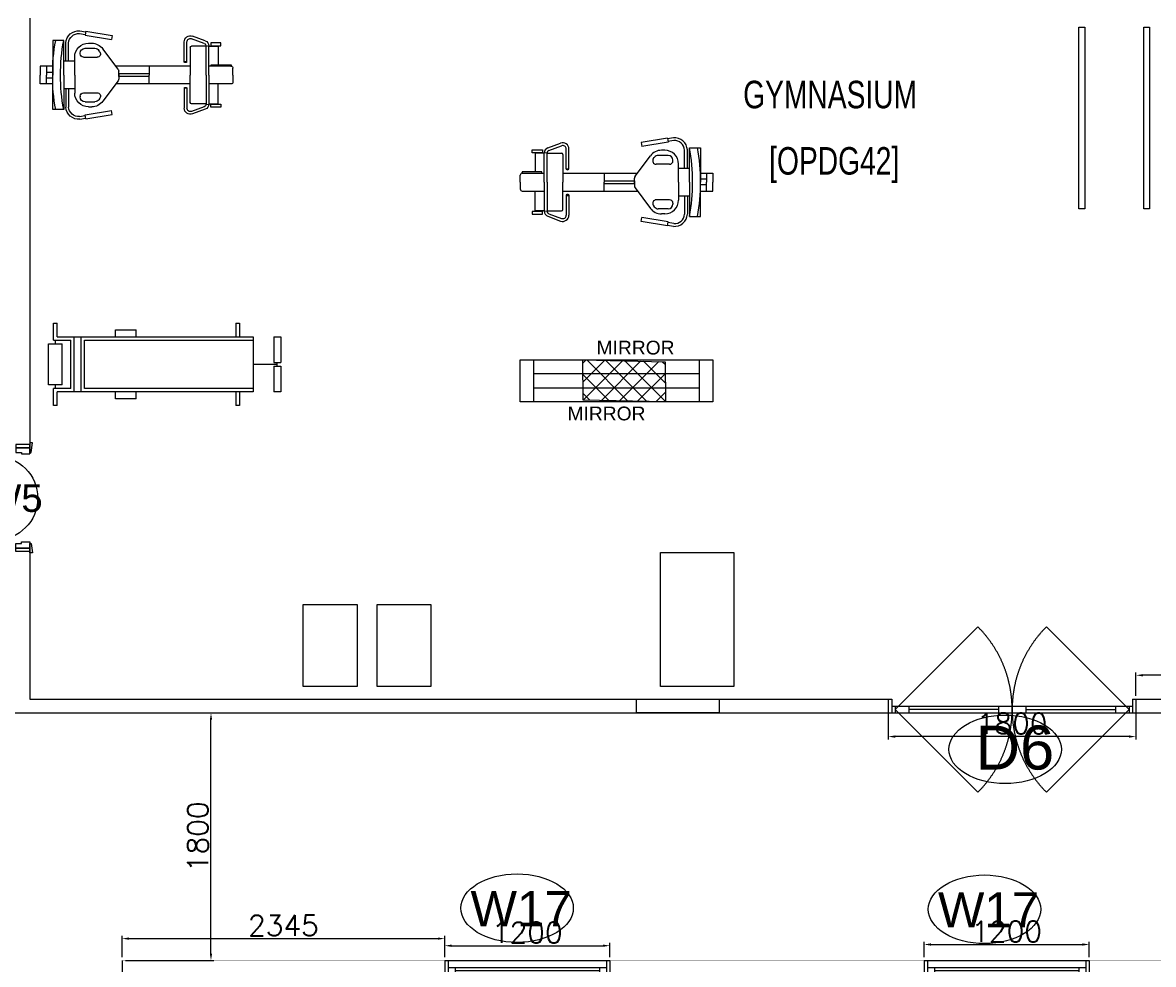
# Model space of a CAD drawing. Header units: millimetres. Extents: x -2143172 to 5255, y -610845 to 279739.
# Drawn here: x -1144635 to -1136418, y -584296 to -577448 of the extents above; entities that cross this region are included whole.
import ezdxf

# ---------------------------------------------------------------- set-up
doc = ezdxf.new("R2010")
doc.units = ezdxf.units.MM
doc.header["$LTSCALE"] = 30
doc.linetypes.add('DASHED', pattern=[0.75, 0.5, -0.25])
doc.layers.get('0').update_dxf_attribs({"lineweight": 5})
doc.layers.get('Defpoints').update_dxf_attribs({"lineweight": 5})
for name, color, linetype, lineweight in [('72_EGR_BASE_TEXT', 7, 'Continuous', 5), ('Al door tag', 4, 'Continuous', 5), ('Al Window tag', 5, 'Continuous', 5), ('Aluminum', 7, 'Continuous', 5), ('C-HYDR-CTCH', 6, 'Continuous', 5), ('dims.', 152, 'Continuous', 5), ('DTAG', 20, 'Continuous', 9), ('Hatch', 252, 'Continuous', 5), ('LOADING', 163, 'Continuous', 5), ('Structure', 20, 'Continuous', 5), ('TYP-ANNO', 7, 'Continuous', 5), ('Walls', 32, 'Continuous', 5)]:
    doc.layers.add(name, color=color, linetype=linetype, lineweight=lineweight)
doc.layers.add('Meubles', color=7, linetype='Continuous', lineweight=5, true_color=0xa6b1d3)
doc.styles.add('MtXpl_Swis721_Lt_BT', font='swissl.ttf')
doc.styles.add('SIMPLEX', font='SIMPLEX.shx', dxfattribs={"height": 150})
doc.styles.add('TTLB-A0-JeddahDP$0$swis721', font='swiss.ttf')
doc.styles.add('X3G_ENTITY_2587E6', font='swisscl.ttf', dxfattribs={"height": 200})
doc.styles.add('X3G_ENTITY_258862', font='swisscl.ttf', dxfattribs={"height": 200})
doc.dimstyles.new('Buk', dxfattribs={"dimtxt": 150, "dimasz": 50, "dimexe": 20, "dimexo": 25, "dimgap": 20, "dimtad": 1, "dimdec": 0, "dimrnd": 5, "dimdsep": 46, "dimtxsty": 'SIMPLEX', "dimcen": 0, "dimdle": 20, "dimclrd": 256, "dimclre": 256, "dimclrt": 256, "dimadec": 0, "dimazin": 0, "dimtfac": 0.0075, "dimtdec": 0, "dimtmove": 1, "dimatfit": 2, "dimldrblk": 'ARCHTICK', "dimfxl": 1, "dimtolj": 1, "dimtzin": 0, "dimlwd": -1, "dimlwe": -1, "dimarcsym": 0})

# ---------------------------------------------------------------- blocks, each defined once
blk = doc.blocks.new('*D467')
at = {"layer": 'Defpoints', "color": 0, "transparency": 16777216}
for p in [(-1143912.5, -582468.1), (-1143266.5, -582468.1), (-1143912.5, -584268.1)]:
    blk.add_point(p, dxfattribs=at)
at = {"layer": 'dims.', "linetype": 'Continuous', "transparency": 16777216}
for p, q in [((-1143887.5, -582468.1), (-1143246.5, -582468.1)), ((-1143887.5, -584268.1), (-1143246.5, -584268.1))]:
    blk.add_line(p, q, dxfattribs=at)
at = {"layer": 'dims.', "transparency": 16777216}
blk.add_line((-1143266.5, -584218.1), (-1143266.5, -582518.1), dxfattribs=at)
for points in [[(-1143274.8, -582518.1), (-1143258.1, -582518.1), (-1143266.5, -582468.1)], [(-1143274.8, -584218.1), (-1143258.1, -584218.1), (-1143266.5, -584268.1)]]:
    blk.add_solid(points, dxfattribs=at)
at = {"layer": 'dims.', "transparency": 16777216, "insert": (-1143361.5, -583368.1), "char_height": 150, "attachment_point": 5, "rotation": 90, "style": 'SIMPLEX'}
blk.add_mtext('\\A1;1800', dxfattribs=at)
blk = doc.blocks.new('_ArchTick')
at = {"color": 0, "linetype": 'ByBlock', "const_width": 0.15}
blk.add_lwpolyline([(-0.5, -0.5), (0.5, 0.5)], dxfattribs=at)
blk = doc.blocks.new('*D489')
at = {"layer": 'Defpoints', "color": 0, "transparency": 16777216}
for p in [(-1141567.7, -584109), (-1143912.5, -584268.1), (-1141567.7, -584268.1)]:
    blk.add_point(p, dxfattribs=at)
at = {"layer": 'dims.', "linetype": 'Continuous', "transparency": 16777216}
for p, q in [((-1143912.5, -584243.1), (-1143912.5, -584089)), ((-1141567.7, -584243.1), (-1141567.7, -584089))]:
    blk.add_line(p, q, dxfattribs=at)
at = {"layer": 'dims.', "transparency": 16777216}
blk.add_line((-1143862.5, -584109), (-1141617.7, -584109), dxfattribs=at)
for points in [[(-1143862.5, -584100.6), (-1143862.5, -584117.3), (-1143912.5, -584109)], [(-1141617.7, -584100.6), (-1141617.7, -584117.3), (-1141567.7, -584109)]]:
    blk.add_solid(points, dxfattribs=at)
at = {"layer": 'dims.', "transparency": 16777216, "insert": (-1142740.1, -584014), "char_height": 150, "attachment_point": 5, "style": 'SIMPLEX'}
blk.add_mtext('\\A1;2345', dxfattribs=at)
blk = doc.blocks.new('*D490')
at = {"layer": 'Defpoints', "color": 0, "transparency": 16777216}
for p in [(-1140367.7, -584160.6), (-1141567.7, -584268.1), (-1140367.7, -584268.1)]:
    blk.add_point(p, dxfattribs=at)
at = {"layer": 'dims.', "linetype": 'Continuous', "transparency": 16777216}
for p, q in [((-1141567.7, -584243.1), (-1141567.7, -584140.6)), ((-1140367.7, -584243.1), (-1140367.7, -584140.6))]:
    blk.add_line(p, q, dxfattribs=at)
at = {"layer": 'dims.', "transparency": 16777216}
blk.add_line((-1141517.7, -584160.6), (-1140417.7, -584160.6), dxfattribs=at)
for points in [[(-1141517.7, -584152.3), (-1141517.7, -584168.9), (-1141567.7, -584160.6)], [(-1140417.7, -584152.3), (-1140417.7, -584168.9), (-1140367.7, -584160.6)]]:
    blk.add_solid(points, dxfattribs=at)
at = {"layer": 'dims.', "transparency": 16777216, "insert": (-1140967.7, -584065.6), "char_height": 150, "attachment_point": 5, "style": 'SIMPLEX'}
blk.add_mtext('\\A1;1200', dxfattribs=at)
blk = doc.blocks.new('*D493')
at = {"layer": 'Defpoints', "color": 0, "transparency": 16777216}
for p in [(-1136883.9, -584151.8), (-1138083.9, -584268.1), (-1136883.9, -584268.1)]:
    blk.add_point(p, dxfattribs=at)
at = {"layer": 'dims.', "linetype": 'Continuous', "transparency": 16777216}
for p, q in [((-1138083.9, -584243.1), (-1138083.9, -584131.8)), ((-1136883.9, -584243.1), (-1136883.9, -584131.8))]:
    blk.add_line(p, q, dxfattribs=at)
at = {"layer": 'dims.', "transparency": 16777216}
blk.add_line((-1138033.9, -584151.8), (-1136933.9, -584151.8), dxfattribs=at)
for points in [[(-1138033.9, -584143.5), (-1138033.9, -584160.2), (-1138083.9, -584151.8)], [(-1136933.9, -584143.5), (-1136933.9, -584160.2), (-1136883.9, -584151.8)]]:
    blk.add_solid(points, dxfattribs=at)
at = {"layer": 'dims.', "transparency": 16777216, "insert": (-1137483.9, -584056.8), "char_height": 150, "attachment_point": 5, "style": 'SIMPLEX'}
blk.add_mtext('\\A1;1200', dxfattribs=at)
blk = doc.blocks.new('*D506')
at = {"layer": 'Defpoints', "color": 0, "transparency": 16777216}
for p in [(-1136544, -582194.3), (-1136544, -582368.1), (-1135826.2, -582368.1, 0)]:
    blk.add_point(p, dxfattribs=at)
at = {"layer": 'dims.', "linetype": 'Continuous', "transparency": 16777216}
for p, q in [((-1136544, -582343.1), (-1136544, -582174.3)), ((-1135826.2, -582343.1), (-1135826.2, -582174.3))]:
    blk.add_line(p, q, dxfattribs=at)
at = {"layer": 'dims.', "transparency": 16777216}
blk.add_line((-1135876.2, -582194.3), (-1136494, -582194.3), dxfattribs=at)
for points in [[(-1136494, -582186), (-1136494, -582202.6), (-1136544, -582194.3)], [(-1135876.2, -582186), (-1135876.2, -582202.6), (-1135826.2, -582194.3)]]:
    blk.add_solid(points, dxfattribs=at)
at = {"layer": 'dims.', "transparency": 16777216, "insert": (-1136185.1, -582099.3), "char_height": 150, "attachment_point": 5, "style": 'SIMPLEX'}
blk.add_mtext('\\A1;720', dxfattribs=at)
blk = doc.blocks.new('*D507')
at = {"layer": 'Defpoints', "color": 0, "transparency": 16777216}
for p in [(-1138344, -582368.1), (-1136544, -582368.1), (-1138344, -582640)]:
    blk.add_point(p, dxfattribs=at)
at = {"layer": 'dims.', "linetype": 'Continuous', "transparency": 16777216}
for p, q in [((-1138344, -582393.1), (-1138344, -582660)), ((-1136544, -582393.1), (-1136544, -582660))]:
    blk.add_line(p, q, dxfattribs=at)
at = {"layer": 'dims.', "transparency": 16777216}
blk.add_line((-1136594, -582640), (-1138294, -582640), dxfattribs=at)
for points in [[(-1138294, -582631.6), (-1138294, -582648.3), (-1138344, -582640)], [(-1136594, -582631.6), (-1136594, -582648.3), (-1136544, -582640)]]:
    blk.add_solid(points, dxfattribs=at)
at = {"layer": 'dims.', "transparency": 16777216, "insert": (-1137444, -582545), "char_height": 150, "attachment_point": 5, "style": 'SIMPLEX'}
blk.add_mtext('\\A1;1800', dxfattribs=at)
blk = doc.blocks.new('A$C47696aed')
at = {"layer": 'Hatch'}
h = blk.add_hatch(dxfattribs=at)
h.set_pattern_fill('ANSI37', color=256, scale=30)
h.paths.add_polyline_path([(50952.7, 21917.9), (50348.7, 21909.7), (50352.6, 21621.3), (50956.6, 21629.5)])
h.paths.add_polyline_path([(43791.9, 21910.1), (43208.4, 21904.7), (43188.5, 21613.3), (43772, 21618.7)])
h.paths.add_polyline_path([(29414.9, 21902.8), (28815.8, 21898.7), (28810.1, 21605.6), (29409.2, 21609.7)])
h.paths.add_polyline_path([(36600.2, 21904.9), (35999, 21897.4), (35990.7, 21611.8), (36591.9, 21619.3)])
h.paths.add_polyline_path([(22195.7, 21912), (21589.3, 21890.2), (21603.8, 21597.6), (22210.2, 21619.5)])
h.paths.add_polyline_path([(15459.1, 21901.7), (14237.2, 21925.6), (14230.7, 21629.5), (15452.7, 21605.5)])
h.paths.add_polyline_path([(15473.2, 14701.6), (14258.2, 14685.8), (14244.7, 14393.4), (15459.7, 14409.1)])
h.paths.add_polyline_path([(15447.1, 7508.4), (14244, 7492.4), (14238.3, 7199.4), (15441.4, 7215.3)])
h.paths.add_polyline_path([(15465.6, 309.7), (14269, 298.3), (14271.8, 3.8), (15468.5, 15.2)])
h.paths.add_polyline_path([(7830.6, 311.8), (7227.1, 308.1), (7237.7, 22.6), (7841.3, 26.3)])
h.paths.add_polyline_path([(7815.2, 7509.8), (7218.4, 7511.4), (7218.2, 7210.2), (7815.1, 7208.6)])
h.paths.add_polyline_path([(7825.1, 14699.4), (7205.8, 14700.6), (7195.2, 14397.6), (7814.5, 14396.4)])
h.paths.add_polyline_path([(7801.7, 21878.7), (7201.1, 21893.2), (7197.5, 21603.6), (7798.1, 21589.1)])
h.paths.add_polyline_path([(602.6, 21876.9), (0, 21899.6), (1.9, 21611.2), (604.5, 21588.5)])
h.paths.add_polyline_path([(610.4, 7498.6), (8.3, 7491.6), (11.7, 7200), (613.7, 7206.9)])
h.paths.add_polyline_path([(627.9, 303.9), (29.5, 302.9), (34.3, 2.3), (632.7, 3.3)])
h.paths.add_polyline_path([(22214.6, 317.2), (21608.9, 304.3), (21614.6, 3.1), (22220.3, 16)])
h.paths.add_polyline_path([(22208.1, 7509.7), (21613.7, 7492.1), (21615.8, 7195.5), (22210.2, 7213.1)])
h.paths.add_polyline_path([(22199.3, 14717.7), (21600.4, 14710), (21604.4, 14409.9), (22203.4, 14417.6)])
h.paths.add_polyline_path([(29399.7, 14702.4), (28797.7, 14707.1), (28802, 14415), (29403.9, 14410.3)])
h.paths.add_polyline_path([(29403.4, 7519.8), (28799.6, 7502.2), (28813, 7202.1), (29413.1, 7223.2)])
h.paths.add_polyline_path([(29419.5, 303.8), (28815.7, 310.4), (28813.3, 24.7), (29417.2, 18.1)])
h.paths.add_polyline_path([(36618, 314.2), (36020.7, 299.7), (36029.7, 0), (36627, 14.6)])
h.paths.add_polyline_path([(36610.7, 7502.6), (36009.5, 7504.5), (36010.6, 7207.3), (36611.9, 7205.4)])
h.paths.add_polyline_path([(36574.3, 14706.4), (35993.4, 14711.1), (36013.1, 14421.3), (36594, 14416.6)])
h.paths.add_polyline_path([(43777.6, 14705.7), (43180, 14719.4), (43182, 14427.5), (43779.6, 14413.8)])
h.paths.add_polyline_path([(43778.6, 7507.1), (43210.2, 7499.5), (43212, 7205.4), (43780.5, 7213)])
h.paths.add_polyline_path([(43815.7, 310), (43210.4, 307.3), (43211.8, 2.8), (43817, 5.4)])
h.paths.add_polyline_path([(50989.9, 309.5), (50401.9, 325.5), (50388.7, 18.3), (50976.7, 2.3)])
h.paths.add_polyline_path([(50974.1, 7508.9), (50370.9, 7510), (50368.9, 7213.4), (50972.2, 7212.3)])
at = {"layer": 'C-HYDR-CTCH', "color": 4, "elevation": 301873, "flags": 128}
blk.add_lwpolyline([(43779.6, 14413.8), (43182, 14427.5), (43180, 14719.4), (43777.6, 14705.7), (43779.6, 14413.8)], dxfattribs=at)
blk = doc.blocks.new('CPM UPPER')
at = {"layer": 'Meubles'}
blk.add_lwpolyline([(-940143.1, -378901.2), (-939751.7, -378901.2), (-939751.7, -379496.6), (-940143.1, -379496.6)], close=True, dxfattribs=at)
blk = doc.blocks.new('CPM LOWER')
at = {"layer": 'Meubles'}
blk.add_lwpolyline([(-939607.2, -378901.2), (-939215.9, -378901.2), (-939215.9, -379496.6), (-939607.2, -379496.6)], close=True, dxfattribs=at)
blk = doc.blocks.new('A$C37be4daf')
at = {"layer": 'Aluminum', "color": 5}
for p, q in [((1416, 598.2), (216, 598.2)), ((241, 498.2), (241, 598.2)), ((291, 548.2), (291, 598.2)), ((1341, 548.2), (1341, 598.2)), ((1391, 498.2), (1391, 598.2)), ((1416, 498.2), (216, 498.2)), ((1391, 548.2), (241, 548.2)), ((291, 573.2), (1341, 573.2))]:
    blk.add_line(p, q, dxfattribs=at)
at = {"layer": 'Walls'}
for p, q in [((216, 498.2), (216, 598.2)), ((1416, 498.2), (1416, 598.2))]:
    blk.add_line(p, q, dxfattribs=at)
blk = doc.blocks.new('A$C5CCD2EA3')
at = {"layer": 'Al Window tag'}
blk.add_ellipse((0, 0), major_axis=(408.6, 0), ratio=0.610025, dxfattribs=at)
at = {"layer": 'Al Window tag', "insert": (-338.2, 123.8, 0), "char_height": 256, "attachment_point": 1, "style": 'TTLB-A0-JeddahDP$0$swis721'}
blk.add_mtext_dynamic_manual_height_columns('W17', width=1569.457, gutter_width=9406.5, heights=[480.3], dxfattribs=at)
blk = doc.blocks.new('A$C7D457CF3')
at = {"layer": 'DTAG'}
blk.add_circle((0, 0), 303.3, dxfattribs=at)
at = {"layer": 'DTAG', "insert": (-282.4, 100), "char_height": 200, "width": 6547.939, "attachment_point": 1, "style": 'TTLB-A0-JeddahDP$0$swis721'}
blk.add_mtext('DW5', dxfattribs=at)
blk = doc.blocks.new('A$C2F7E7D94')
at = {"layer": 'Al Window tag'}
blk.add_ellipse((0, 0), major_axis=(408.6, 0), ratio=0.610025, dxfattribs=at)
at = {"layer": 'Al Window tag', "insert": (-214.4, 173.3), "char_height": 320, "attachment_point": 1, "style": 'TTLB-A0-JeddahDP$0$swis721'}
blk.add_mtext_dynamic_manual_height_columns('D6', width=1569.457, gutter_width=9406.5, heights=[480.3], dxfattribs=at)
blk = doc.blocks.new('exercicebike')
at = {"linetype": 'Continuous', "lineweight": 5}
for p, q in [((-13.7, 1399.9), (51.3, 1399.9)), ((-13.7, 1309.2), (-13.7, 1399.9)), ((116.3, 1399.9), (51.3, 1399.9)), ((116.3, 1309.2), (116.3, 1399.9)), ((-13.7, 1354.9), (51.3, 1354.9)), ((31, 1354.9), (31, 1309.9)), ((116.3, 1354.9), (51.3, 1354.9)), ((71.7, 1354.9), (71.7, 1309.9)), ((-198.7, 1229.9), (-198.7, 1309.9)), ((-198.7, 1309.9), (51.3, 1309.9)), ((301.3, 1309.9), (51.3, 1309.9)), ((301.3, 1229.9), (301.3, 1309.9)), ((51.3, 1229.9), (-198.7, 1229.9)), ((-48.7, 1214.9), (-182.3, 1214.9)), ((-48.7, 1194.9), (-181.6, 1194.9)), ((-48.7, 1149.9), (-48.7, 1229.9)), ((51.3, 1229.9), (301.3, 1229.9)), ((151.3, 1149.9), (151.3, 1229.9)), ((151.3, 1214.9), (285, 1214.9)), ((151.3, 1194.9), (284.3, 1194.9)), ((-270.5, 1113), (-263.4, 1070.3)), ((-267.7, 1069.6), (-238.1, 1074.5)), ((-267.7, 1069.6), (-236.1, 878.7)), ((-250.6, 1115.3), (-243.7, 1073.6)), ((-238.1, 1074.5), (-206.5, 883.6)), ((-143.1, 1075), (-143.1, 1003.3)), ((-103, 1110), (-108.1, 1110)), ((-48.7, 1149.9), (-80, 1149.9)), ((-78, 1085), (-78, 987.7)), ((51.3, 1149.9), (-48.7, 1149.9)), ((51.3, 1149.9), (151.3, 1149.9)), ((151.3, 1149.9), (182.6, 1149.9)), ((180.7, 1085), (180.7, 987.7)), ((205.7, 1110), (210.8, 1110)), ((245.8, 1075), (245.8, 1003.3)), ((340.8, 1074.5), (309.2, 883.6)), ((370.4, 1069.6), (338.8, 878.7)), ((370.4, 1069.6), (340.8, 1074.5)), ((353.3, 1115.3), (346.3, 1073.6)), ((373.2, 1113), (366.1, 1070.3)), ((-180, 1049.9), (-180, 1026.2)), ((282.6, 1049.9), (282.6, 1026.2)), ((9.1, 834.9), (-139.8, 946)), ((-117.2, 967.1), (-127.9, 974.4)), ((93.6, 834.9), (242.5, 946)), ((219.8, 967.1), (230.5, 974.4)), ((-236.1, 878.7), (-206.5, 883.6)), ((-13.7, 309.9), (-13.7, 851.9)), ((51.3, 829.9), (24.1, 829.9)), ((41.6, 829.9), (51.3, 829.9)), ((41.6, 609.9), (41.6, 829.9)), ((51.3, 829.9), (78.6, 829.9)), ((61, 829.9), (51.3, 829.9)), ((61, 609.9), (61, 829.9)), ((116.3, 309.9), (116.3, 851.9)), ((338.8, 878.7), (309.2, 883.6)), ((-13.7, 609.9), (51.3, 609.9)), ((116.3, 609.9), (51.3, 609.9)), ((-42.1, 354), (-189.6, 354)), ((-42.1, 334), (-189.6, 334)), ((-45.1, 334), (-45.1, 354)), ((144.8, 354), (292.2, 354)), ((144.8, 334), (292.2, 334)), ((147.8, 334), (147.8, 354)), ((-197.5, 201), (-231.8, 293.4)), ((-178.7, 208), (-213, 300.3)), ((-158.7, 194.9), (-158.7, 299.9)), ((-148.7, 309.9), (51.3, 309.9)), ((251.3, 309.9), (51.3, 309.9)), ((261.3, 194.9), (261.3, 299.9)), ((281.4, 208), (315.7, 300.3)), ((300.2, 201), (334.4, 293.4)), ((-159.6, 194.9), (-162.3, 175)), ((51.3, 194.9), (-160, 194.9)), ((51.3, 174.9), (-160, 174.9)), ((-158.1, 174.9), (-158.1, 108.3)), ((-13.7, 14.9), (-13.7, 174.9)), ((51.3, 194.9), (262.7, 194.9)), ((51.3, 174.9), (262.7, 174.9)), ((116.3, 14.9), (116.3, 174.9)), ((260.8, 174.9), (260.8, 108.3)), ((262.3, 194.9), (264.9, 175)), ((-182, 86.8), (-182, 160.9)), ((-182, 160.9), (-161.7, 160.9)), ((-161.7, 86.8), (-182, 86.8)), ((-161.7, 160.9), (-161.7, 86.8)), ((-158.1, 108.3), (-23, 108.3)), ((-13.7, 157.1), (-23.4, 157.1)), ((-23.4, 157.1), (-23.4, 13.5)), ((260.8, 108.3), (116.3, 108.3)), ((264.3, 160.9), (264.3, 86.8)), ((284.7, 160.9), (264.3, 160.9)), ((264.3, 86.8), (284.7, 86.8)), ((284.7, 86.8), (284.7, 160.9)), ((-23.4, 13.5), (-13.6, 13.5)), ((51.3, -0.1), (1.3, -0.1)), ((51.3, -0.1), (101.3, -0.1))]:
    blk.add_line(p, q, dxfattribs=at)
for centre, radius, start, end in [((31.9, 120), 1190.1, 89.06287, 101.16909), ((31.9, 62.3), 1190.1, 89.06287, 101.16909), ((70.8, 120), 1190.1, 78.83086, 90.93713), ((70.8, 62.3), 1190.1, 78.83086, 90.93713), ((-175.8, 1120.2), 95, 93.95898, 184.33631), ((-175.8, 1120.2), 75, 94.45601, 183.69166), ((278.5, 1120.2), 75, 356.30834, 85.54399), ((278.5, 1120.2), 95, 355.66369, 86.04102), ((-80, 1049.9), 100, 90, 180), ((-108.1, 1075), 35, 90, 180), ((-103, 1085), 25, 0, 90), ((205.7, 1085), 25, 90, 180), ((182.6, 1049.9), 100, 0, 90), ((210.8, 1075), 35, 0, 90), ((-80, 1026.2), 100, 180, 233.26555), ((-108.1, 1003.3), 35, 180, 235.60117), ((-103, 987.7), 25, 235.60054, 0), ((205.7, 987.7), 25, 180, 304.39946), ((210.8, 1003.3), 35, 304.40018, 0), ((182.6, 1026.2), 100, 306.73445, 0), ((24.1, 854.9), 25, 233.2644, 270), ((78.6, 854.9), 25, 270, 306.7356), ((-189.6, 309), 45, 90, 200.3571), ((-189.6, 309), 25, 90, 200.35808), ((-56.2, 344), 17.3, 324.60314, 35.39686), ((158.9, 344), 17.3, 144.60314, 215.39686), ((292.2, 309), 45, 339.64171, 90), ((292.2, 309), 25, 339.64192, 90), ((-148.7, 299.9), 10, 90, 180), ((251.3, 299.9), 10, 0, 90), ((-160, 214.9), 40, 200.35721, 270), ((-160, 214.9), 20, 200.35587, 270), ((262.7, 214.9), 20, 270, 339.64413), ((262.7, 214.9), 40, 270, 339.64279), ((1.3, 14.9), 15, 180, 270), ((101.3, 14.9), 15, 270, 0)]:
    blk.add_arc(centre, radius, start, end, dxfattribs=at)
blk = doc.blocks.new('PARALLEL BARS')
at = {"layer": 'LOADING'}
for points in [[(-939485.1, -375615.7), (-939443.5, -375615.7), (-939443.5, -376935.4), (-939485.1, -376935.4)], [(-939014.7, -375615.7), (-938973, -375615.7), (-938973, -376935.4), (-939014.7, -376935.4)]]:
    blk.add_lwpolyline(points, close=True, dxfattribs=at)
blk = doc.blocks.new('QUADRICEPS EXERCISER')
at = {"layer": 'LOADING'}
blk.add_lwpolyline([(-940113.3, -376394.8), (-939580.2, -376394.8), (-939580.2, -377369.4), (-940113.3, -377369.4)], close=True, dxfattribs=at)
blk = doc.blocks.new('GYM2')
at = {"layer": 'LOADING'}
for p, q in [((37628.8, 94030.6), (37653.8, 94030.6)), ((37628.8, 93930.6), (37628.8, 94030.6)), ((37653.8, 93930.6), (37653.8, 94030.6)), ((38953.8, 94030.6), (38953.8, 93930.6)), ((38953.8, 94030.6), (38978.8, 94030.6)), ((38978.8, 94030.6), (38978.8, 93905.6)), ((38378.8, 93980.6), (38378.8, 93930.6)), ((38378.8, 93980.6), (38528.8, 93980.6)), ((38528.8, 93980.6), (38528.8, 93930.6)), ((37328.8, 93930.6), (37378.8, 93930.6)), ((37328.8, 93743.1), (37328.8, 93930.6)), ((37378.8, 93743.1), (37378.8, 93930.6)), ((37528.8, 93530.6), (37528.8, 93930.6)), ((37528.8, 93930.6), (38953.8, 93930.6)), ((37528.8, 93905.6), (38753.8, 93905.6)), ((38753.8, 93905.6), (38753.8, 93555.6)), ((38778.8, 93930.6), (38778.8, 93530.6)), ((38828.8, 93930.6), (38828.8, 93530.6)), ((38853.8, 93905.6), (38978.8, 93905.6)), ((38853.8, 93905.6), (38853.8, 93555.6)), ((38916.3, 93880.6), (39016.3, 93880.6)), ((38916.3, 93880.6), (38916.3, 93580.6)), ((38966.3, 93905.6), (38966.3, 93880.6)), ((39016.3, 93880.6), (39016.3, 93580.6)), ((37378.8, 93743.1), (37328.8, 93743.1)), ((37378.8, 93718.1), (37328.8, 93718.1)), ((37328.8, 93530.6), (37328.8, 93718.1)), ((37353.8, 93743.1), (37353.8, 93718.1)), ((37528.8, 93730.6), (37353.8, 93730.6)), ((37378.8, 93530.6), (37378.8, 93718.1)), ((37378.8, 93530.6), (37328.8, 93530.6)), ((38753.8, 93555.6), (37528.8, 93555.6)), ((38953.8, 93530.6), (37528.8, 93530.6)), ((37628.8, 93430.6), (37628.8, 93530.6)), ((37653.8, 93430.6), (37653.8, 93530.6)), ((38378.8, 93530.6), (38378.8, 93480.6)), ((38528.8, 93530.6), (38528.8, 93480.6)), ((38978.8, 93555.6), (38853.8, 93555.6)), ((39016.3, 93580.6), (38916.3, 93580.6)), ((38953.8, 93530.6), (38953.8, 93430.6)), ((38966.3, 93580.6), (38966.3, 93555.6)), ((38978.8, 93555.6), (38978.8, 93430.6)), ((38528.8, 93480.6), (38378.8, 93480.6)), ((37653.8, 93430.6), (37628.8, 93430.6)), ((38978.8, 93430.6), (38953.8, 93430.6))]:
    blk.add_line(p, q, dxfattribs=at)
blk = doc.blocks.new('PULLEY SYSTEM')
at = {"layer": 'TYP-ANNO', "rotation": 90}
blk.add_blockref('GYM2', (-847456.4, -413802.2, 0), dxfattribs=at)

msp = doc.modelspace()

# ---------------------------------------------------------------- linework, layer by layer
at = {"layer": 'Al door tag', "const_width": 0.1}
for points in [[(-1140479.3, -582368.1), (-1140479.3, -581918.1), (-1139279.3, -581918.1), (-1139279.3, -582368.1)], [(-1140329.3, -582368.1), (-1140329.3, -582068.1), (-1139429.3, -582068.1), (-1139429.3, -582368.1)]]:
    msp.add_lwpolyline(points, dxfattribs=at)
at = {"layer": 'Al door tag', "elevation": 0.1}
msp.add_lwpolyline([(-1140173, -582368.1), (-1139573.1, -582368.1), (-1139573.1, -582468.1), (-1140173, -582468.1)], close=True, dxfattribs=at)
at = {"layer": 'Aluminum', "linetype": 'DASHED', "ltscale": 300}
for p, q in [((-1138294, -582443.1, 0.1), (-1137693, -581842.1, 0.1)), ((-1136594, -582443.1, 0.1), (-1137195.1, -581842.1, 0.1)), ((-1138294, -582443.1, 0.1), (-1137693, -583044.2, 0.1)), ((-1136594, -582443.1, 0.1), (-1137195.1, -583044.2, 0.1))]:
    msp.add_line(p, q, dxfattribs=at)
at = {"layer": 'Aluminum'}
for p, q in [((-1138344, -582368.1, 0.1), (-1138319, -582368.1, 0.1)), ((-1138319, -582368.1, 0.1), (-1138319, -582468.1, 0.1)), ((-1136569, -582368.1, 0.1), (-1136569, -582468.1, 0.1)), ((-1136569, -582368.1, 0.1), (-1136544, -582368.1, 0.1)), ((-1138344, -582468.1, 0.1), (-1136544, -582468.1, 0.1)), ((-1138319, -582418.1, 0.1), (-1136569, -582418.1, 0.1)), ((-1138294, -582418.1, 0.1), (-1138294, -582468.1, 0.1)), ((-1138194, -582418.1, 0.1), (-1138194, -582468.1, 0.1)), ((-1137544, -582443.1, 0.1), (-1138194, -582443.1, 0.1)), ((-1137544, -582418.1, 0.1), (-1137544, -582468.1, 0.1)), ((-1137444, -582418.1, 0.1), (-1137444, -582468.1, 0.1)), ((-1137344, -582418.1, 0.1), (-1137344, -582468.1, 0.1)), ((-1137344, -582443.1, 0.1), (-1136694, -582443.1, 0.1)), ((-1136694, -582418.1, 0.1), (-1136694, -582468.1, 0.1)), ((-1136594, -582418.1, 0.1), (-1136594, -582468.1, 0.1))]:
    msp.add_line(p, q, dxfattribs=at)
at = {"layer": 'Aluminum', "color": 61, "true_color": 0xedee99, "elevation": 0.1}
for points in [[(-1144684, -580540), (-1144584, -580540), (-1144584, -580515), (-1144684, -580515), (-1144684, -580540)], [(-1144684, -580540), (-1144684, -580575), (-1144644, -580575), (-1144644, -580585), (-1144584, -580585), (-1144584, -580540), (-1144684, -580540)], [(-1144684, -581270), (-1144684, -581235), (-1144644, -581235), (-1144644, -581225), (-1144584, -581225), (-1144584, -581270), (-1144684, -581270)], [(-1144684, -581270), (-1144584, -581270), (-1144584, -581295), (-1144684, -581295), (-1144684, -581270)]]:
    msp.add_lwpolyline(points, dxfattribs=at)
for points in [[(-1144584, -580575), (-1144574, -580575), (-1144564, -580505), (-1144584, -580505)], [(-1144584, -581235), (-1144574, -581235), (-1144564, -581305), (-1144584, -581305)]]:
    msp.add_lwpolyline(points, close=True, dxfattribs=at)
at = {"layer": 'Aluminum', "linetype": 'DASHED', "ltscale": 300}
for centre, start, end in [((-1138294, -582443.1, 0.1), 315, 45), ((-1136594, -582443.1, 0.1), 135, 225)]:
    msp.add_arc(centre, 850, start, end, dxfattribs=at)
at = {"layer": 'LOADING'}
for p, q in [((-1141019, -579900.9, 301873.1), (-1139619, -579900.9, 301873.1)), ((-1141019, -580206.6, 301873.1), (-1141019, -579900.9, 301873.1)), ((-1140919, -580206.6, 301873.1), (-1140919, -579900.9, 301873.1)), ((-1139719, -579900.9, 301873.1), (-1139719, -580206.6, 301873.1)), ((-1139619, -579900.9, 301873.1), (-1139619, -580206.6, 301873.1)), ((-1140919, -580000.9, 301873.1), (-1139719, -580000.9, 301873.1)), ((-1139719, -580106.6, 301873.1), (-1140919, -580106.6, 301873.1)), ((-1139619, -580206.6, 301873.1), (-1141019, -580206.6, 301873.1))]:
    msp.add_line(p, q, dxfattribs=at)
at = {"layer": 'Walls'}
for p, q in [((-1144584, -577415, 0.1), (-1144584, -580585, 0.1)), ((-1144584, -577415, 0.1), (-1144584, -580515, 0.1)), ((-1144584, -581225, 0.1), (-1144584, -582268.1, 0.1)), ((-1144584, -582268.1, 0.1), (-1144584, -582368.1, 0.1)), ((-1144584, -582368.1, 0.1), (-1140479.3, -582368.1, 0.1)), ((-1140479.3, -582368.1, 0.1), (-1139279.3, -582368.1, 0.1)), ((-1139279.3, -582368.1, 0.1), (-1138344, -582368.1, 0.1)), ((-1138344, -582368.1, 0.1), (-1138344, -582468.1, 0.1)), ((-1136544, -582368.1, 0.1), (-1135826.2, -582368.1, 0.1)), ((-1136544, -582368.1, 0.1), (-1136544, -582468.1, 0.1)), ((-1164029, -582468.1, 0.1), (-1138344, -582468.1, 0.1)), ((-1136544, -582468.1, 0.1), (-1135826.2, -582468.1, 0.1)), ((-1143912.5, -584268.1, 0.1), (-1143912.5, -588468.1, 0.1))]:
    msp.add_line(p, q, dxfattribs=at)
at = {"layer": 'Walls', "const_width": 0.1, "elevation": 0.1}
for points in [[(-1143912.5, -584268.1), (-1141567.7, -584268.1)], [(-1140367.7, -584268.1), (-1138083.9, -584268.1)], [(-1136883.9, -584268.1), (-1132714, -584268.1)]]:
    msp.add_lwpolyline(points, dxfattribs=at)

# ---------------------------------------------------------------- block references
at = {"rotation": 180}
for p in [(-1140151.7, -583769.9, 0.1), (-1136667.8, -583769.9, 0.1)]:
    msp.add_blockref('A$C37be4daf', p, dxfattribs=at)
at = {"layer": 'Al door tag'}
msp.add_blockref('A$C2F7E7D94', (-1137495, -582733, 0.1), dxfattribs=at)
at = {"layer": 'Al Window tag'}
for p in [(-1141041.9, -583887.5, -0.2), (-1137644.9, -583895.6, -0.2)]:
    msp.add_blockref('A$C5CCD2EA3', p, dxfattribs=at)
at = {"layer": 'DTAG'}
msp.add_blockref('A$C7D457CF3', (-1144828.1, -580906.2), dxfattribs=at)
at = {"layer": 'LOADING', "xscale": -1, "rotation": 90}
msp.add_blockref('exercicebike', (-1143107, -577778.4, 0.1), dxfattribs=at)
at = {"layer": 'LOADING'}
for name, p in [('PARALLEL BARS', (-197473.4, -201866.3, 0.1)), ('QUADRICEPS EXERCISER', (-199886.1, -204906.3, 0.1)), ('CPM UPPER', (-202452.5, -202779.1, 0.1)), ('CPM LOWER', (-202452.5, -202779.1, 0.1))]:
    msp.add_blockref(name, p, dxfattribs=at)
for name, p, rotation in [('exercicebike', (-1141019, -578556.7, 0.1), 270), ('PULLEY SYSTEM', (-1519233.2, 361253.8, 0.1), 89.99999999214037)]:
    msp.add_blockref(name, p, dxfattribs=dict(at, rotation=rotation))
at = {"layer": 'Structure', "color": 3}
msp.add_blockref('A$C47696aed', (-1183743.4, -594620.4, 0.1), dxfattribs=at)

# ---------------------------------------------------------------- texts
at = {"layer": '72_EGR_BASE_TEXT', "char_height": 200, "attachment_point": 2}
for s, insert, style in [('GYMNASIUM', (-1138766.8, -577871.5, 0.1), 'X3G_ENTITY_258862'), ('[OPDG42]', (-1138737.2, -578353.8, 0.1), 'X3G_ENTITY_2587E6')]:
    msp.add_mtext(s, dxfattribs=dict(at, insert=insert, style=style))
at = {"layer": 'LOADING', "char_height": 100, "width": 902.373, "attachment_point": 1, "style": 'MtXpl_Swis721_Lt_BT'}
for insert in [(-1140502.9, -579761.7, 301873.1), (-1140714.1, -580240.6, 0.1)]:
    msp.add_mtext(' MIRROR', dxfattribs=dict(at, insert=insert))

# ---------------------------------------------------------------- dimensions: what is measured, and where the dimension line sits
at = {"layer": 'dims.'}
for base, p1, p2, picture, middle in [((-1136544, -582194.3, 0.1), (-1135826.2, -582368.1, 0.1), (-1136544, -582368.1, 0.1), '*D506', (-1136185.1, -582099.3, 0.1)), ((-1138344, -582640, 0.1), (-1136544, -582368.1, 0.1), (-1138344, -582368.1, 0.1), '*D507', (-1137444, -582545, 0.1)), ((-1141567.7, -584109, 0.1), (-1143912.5, -584268.1, 0.1), (-1141567.7, -584268.1, 0.1), '*D489', (-1142740.1, -584014, 0.1)), ((-1140367.7, -584160.6, 0.1), (-1141567.7, -584268.1, 0.1), (-1140367.7, -584268.1, 0.1), '*D490', (-1140967.7, -584065.6, 0.1)), ((-1136883.9, -584151.8, 0.1), (-1138083.9, -584268.1, 0.1), (-1136883.9, -584268.1, 0.1), '*D493', (-1137483.9, -584056.8, 0.1))]:
    dim = msp.add_linear_dim(base=base, p1=p1, p2=p2, dimstyle='Buk', dxfattribs=at)
    dim.commit()
    dim.dimension.update_dxf_attribs({"geometry": picture, "text_midpoint": middle})
dim = msp.add_linear_dim(base=(-1143266.5, -582468.1, 0.1), p1=(-1143912.5, -584268.1, 0.1), p2=(-1143912.5, -582468.1, 0.1), angle=90, dimstyle='Buk', dxfattribs=at)
dim.commit()
dim.dimension.update_dxf_attribs({"geometry": '*D467', "text_midpoint": (-1143361.5, -583368.1, 0.1)})

doc.saveas('drawing.dxf')
